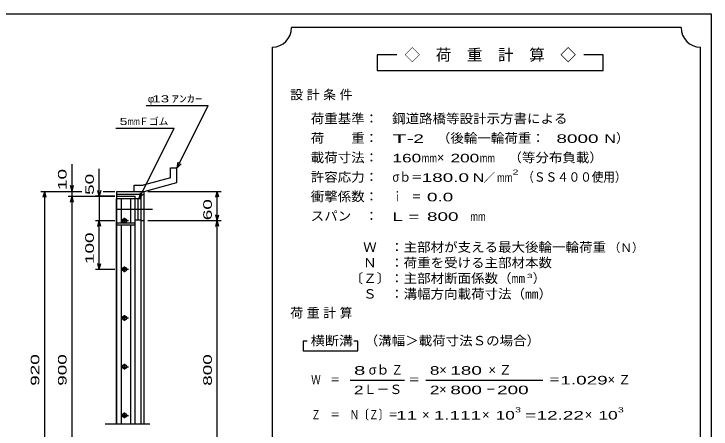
# Model space of a CAD drawing. Units: millimetres, scale not verified. Extents: x -1456 to 1385, y -1026 to 843.
# Drawn here: x -47 to 1385, y -10 to 843 of the extents above; entities that cross this region are included whole.
import ezdxf
from ezdxf.enums import TextEntityAlignment as Align

# ---------------------------------------------------------------- set-up
doc = ezdxf.new("R2010")
doc.units = ezdxf.units.MM
doc.header["$LTSCALE"] = 8
doc.linetypes.add('CHAIN', pattern=[18.5, 12, -1.5, 3.5, -1.5])
for name, color, linetype, lineweight in [('0_2', 150, 'Continuous', 25), ('16', 3, 'Continuous', 25), ('19', 6, 'Continuous', 25), ('22', 4, 'Continuous', 25), ('24', 2, 'Continuous', 25)]:
    doc.layers.add(name, color=color, linetype=linetype, lineweight=lineweight)
doc.styles.add('ベクトル', font='')
doc.styles.get('ベクトル').set_extended_font_data('ベクトル')

msp = doc.modelspace()

# ---------------------------------------------------------------- linework, layer by layer
at = {"layer": '0_2'}
for p, q in [((-1383.2, 842.8), (1384.8, 842.8)), ((1384.8, 842.8), (1384.8, -917.2))]:
    msp.add_line(p, q, dxfattribs=at)
at = {"layer": '16'}
for p, q in [((163.3, 1.5), (163.3, 464)), ((163.3, 464), (164, 464)), ((164, 468.5), (202, 468.5)), ((164, 464), (164, 468.5)), ((164, 464), (202, 464)), ((164, 1.5), (164, 464)), ((164, 464), (202, 464)), ((173.5, 414), (173.5, 464)), ((192.5, 414), (192.5, 464)), ((202, 464), (202, 468.5)), ((202, 1.5), (202, 464)), ((202, 464), (208, 464)), ((208, 420), (208, 464)), ((208, 464), (214, 464)), ((214, 420), (214, 464)), ((172, 418.5), (188, 418.5)), ((178, 421.5), (182, 421.5)), ((178, 415.5), (182, 415.5)), ((180, 414), (180, 424.5)), ((202, 420), (208, 420)), ((208, 420), (214, 420)), ((164, 409.5), (164, 414)), ((164, 414), (202, 414)), ((164, 409.5), (202, 409.5)), ((173.5, 1.5), (173.5, 409.5)), ((192.5, 1.5), (192.5, 409.5)), ((202, 409.5), (202, 414)), ((172, 318.5), (188, 318.5)), ((178, 321.5), (182, 321.5)), ((178, 315.5), (182, 315.5)), ((180, 312.5), (180, 324.5)), ((172, 218.5), (188, 218.5)), ((178, 221.5), (182, 221.5)), ((178, 215.5), (182, 215.5)), ((180, 212.5), (180, 224.5)), ((172, 118.5), (188, 118.5)), ((178, 121.5), (182, 121.5)), ((178, 115.5), (182, 115.5)), ((180, 112.5), (180, 124.5)), ((172, 18.5), (188, 18.5)), ((178, 21.5), (182, 21.5)), ((178, 15.5), (182, 15.5)), ((180, 12.5), (180, 24.5)), ((140, 1.5), (232, 1.5))]:
    msp.add_line(p, q, dxfattribs=at)
at = {"layer": '16', "linetype": 'CHAIN'}
msp.add_line((162.4, 442), (237.4, 442), dxfattribs=at)
at = {"layer": '16'}
for centre, radius, start, end in [((178, 418.5), 3, 90, 270), ((180, 418.5), 4, 46.6, 133.4), ((180, 418.5), 4, 226.6, 313.4), ((182, 418.5), 3, 270, 90), ((178, 318.5), 3, 90, 270), ((180, 318.5), 4, 46.6, 133.4), ((180, 318.5), 4, 226.6, 313.4), ((182, 318.5), 3, 270, 90), ((178, 218.5), 3, 90, 270), ((180, 218.5), 4, 46.6, 133.4), ((180, 218.5), 4, 226.6, 313.4), ((182, 218.5), 3, 270, 90), ((178, 118.5), 3, 90, 270), ((180, 118.5), 4, 46.6, 133.4), ((180, 118.5), 4, 226.6, 313.4), ((182, 118.5), 3, 270, 90), ((178, 18.5), 3, 90, 270), ((180, 18.5), 4, 46.6, 133.4), ((180, 18.5), 4, 226.6, 313.4), ((182, 18.5), 3, 270, 90)]:
    msp.add_arc(centre, radius, start, end, dxfattribs=at)
at = {"layer": '19'}
for p, q in [((274.6, 526.6), (287.6, 526.6)), ((274.6, 506.6), (274.6, 526.6)), ((287.6, 496.6), (287.6, 526.6)), ((274.6, 506.6), (218.3, 491.5)), ((200, 491.5), (218.3, 491.5)), ((200, 478.5), (200, 491.5)), ((220, 478.5), (287.6, 496.6)), ((164, 468.5), (164, 478.5)), ((164, 478.5), (220, 478.5)), ((200, 478.5), (220, 478.5)), ((220, 1.5), (220, 478.5)), ((164, 472.5), (214, 472.5)), ((214, 1.5), (214, 472.5)), ((214, 418.5), (220, 418.5))]:
    msp.add_line(p, q, dxfattribs=at)
at = {"layer": '22'}
for p, q in [((224, 654.5), (352, 654.5)), ((288, 526.5), (352, 654.5)), ((162, 608), (282, 608)), ((210, 464), (282, 608)), ((72, 478.5), (72, 534.5)), ((288, 526.5), (290.4, 538.2)), ((288, 526.5), (296, 535.3)), ((128, 468.5), (128, 524.5)), ((72, 478.5), (68.8, 490.5)), ((72, 478.5), (75.2, 490.5)), ((8, 478.5), (92, 478.5)), ((12.8, 466.5), (16, 478.5)), ((19.2, 466.5), (16, 478.5)), ((16, -241.5), (16, 478.5)), ((64, 478.5), (92, 478.5)), ((72, 468.5), (72, 478.5)), ((128, 468.5), (124.8, 480.5)), ((131.2, 480.5), (128, 468.5)), ((136, 478.5), (160, 478.5)), ((136, 478.5), (160, 478.5)), ((210, 464), (212.4, 475.7)), ((210, 464), (218, 472.8)), ((228, 478.5), (378.4, 478.5)), ((367.2, 466.5), (370.4, 478.5)), ((373.6, 466.5), (370.4, 478.5)), ((370.4, 418.5), (370.4, 478.5)), ((64, 468.5), (160, 468.5)), ((68.8, 456.5), (72, 468.5)), ((75.2, 456.5), (72, 468.5)), ((72, -231.5), (72, 468.5)), ((160, 468.5), (120, 468.5)), ((128, 468.5), (128, 418.5)), ((370.4, 418.5), (367.2, 430.5)), ((370.4, 418.5), (373.6, 430.5)), ((120, 418.5), (160, 418.5)), ((124.8, 406.5), (128, 418.5)), ((131.2, 406.5), (128, 418.5)), ((128, 318.5), (128, 418.5)), ((228, 418.5), (378.4, 418.5)), ((367.2, 406.5), (370.4, 418.5)), ((373.6, 406.5), (370.4, 418.5)), ((370.4, -181.5), (370.4, 418.5)), ((128, 318.5), (124.8, 330.5)), ((128, 318.5), (131.2, 330.5)), ((120, 318.5), (160, 318.5))]:
    msp.add_line(p, q, dxfattribs=at)
at = {"layer": '24', "color": 4}
for p, q in [((1323.2, 814.8), (523.2, 814.8)), ((483.2, 774.8), (483.2, -465.2)), ((1363.2, -465.2), (1363.2, 774.8)), ((739.2, 758.8), (699.2, 758.8)), ((699.2, 758.8), (699.2, 726.8)), ((1163.2, 758.8), (1123.2, 758.8)), ((1163.2, 726.8), (1163.2, 758.8)), ((699.2, 726.8), (1163.2, 726.8)), ((555.2, 170.8), (547.2, 170.8)), ((547.2, 170.8), (547.2, 150.8)), ((659.2, 170.8), (651.2, 170.8)), ((659.2, 150.8), (659.2, 170.8)), ((547.2, 150.8), (659.2, 150.8)), ((643.2, 90.8), (755.2, 90.8)), ((799.2, 90.8), (1039.2, 90.8))]:
    msp.add_line(p, q, dxfattribs=at)
for centre, start, end in [((483.2, 814.8), 270, 0), ((1363.2, 814.8), 180, 270)]:
    msp.add_arc(centre, 40, start, end, dxfattribs=at)

# ---------------------------------------------------------------- texts
at = {"layer": '22', "color": 2, "style": 'ベクトル'}
for s, height, width, p in [(' 13 ', 14.66, 1.6, (228, 668.5)), ('ｱﾝｶｰ', 14.66, 1.6, (276, 668.5)), ('5', 14.7, 1.45, (170, 622)), ('mm', 14.66, 0.75, (186, 622))]:
    msp.add_text(s, height=height, dxfattribs=dict(at, width=width)).set_placement(p, align=Align.MIDDLE_LEFT)
for s, height, p in [('φ', 14.7, (228, 668.5)), ('Ｆゴム', 14.66, (210, 622))]:
    msp.add_text(s, height=height, dxfattribs=at).set_placement(p, align=Align.MIDDLE_LEFT)
at = {"layer": '22', "color": 2, "style": 'ベクトル', "width": 1.65}
for s, p in [(' 10 ', (52, 470.5)), (' 50 ', (108, 460.5)), (' 60 ', (350.4, 408.5)), (' 100 ', (108, 318.5)), (' 920 ', (-4, 68.5)), (' 900 ', (52, 68.5)), (' 800 ', (350.4, 68.5))]:
    msp.add_text(s, height=17.6, rotation=90, dxfattribs=at).set_placement(p, align=Align.MIDDLE_LEFT)
at = {"layer": '24', "style": 'ベクトル'}
for s, height, p in [('◇\u3000荷\u3000重\u3000計\u3000算\u3000◇', 23.46, (755.2, 758.8)), ('）', 19.4, (1189.6, 588)), ('×', 19.4, (821.6, 548)), ('／', 17.6, (917.2, 506.8)), ('（Ｎ）', 17.6, (1174.4, 362.8)), ('）', 19.4, (1018.4, 300)), ('σｂ', 19.35, (681.6, 112)), ('×', 19.4, (826.4, 112)), ('Ｌ－Ｓ', 19.35, (671.2, 72)), ('×', 19.4, (826.4, 72)), ('×', 19.4, (791.2, 20)), ('×', 19.4, (914.4, 20)), ('×', 19.4, (1125.6, 20))]:
    msp.add_text(s, height=height, dxfattribs=at).set_placement(p, align=Align.MIDDLE_LEFT)
for s, height, width, p in [('荷重基準：\u3000', 19.35, 1.05, (562.4, 628)), ('鋼道路橋等設計示方書による', 19.35, 1.05, (729.6, 628)), ('荷\u3000\u3000重：\u3000', 19.35, 1.05, (562.4, 588)), ('T-', 17.6, 2, (730.4, 586.8)), (' 2 ', 17.6, 1.65, (762.4, 586.8)), ('（後輪一輪荷重：', 19.35, 1.05, (821.6, 588)), ('  8000', 17.6, 1.65, (1045.6, 586.8)), ('N', 17.6, 1.4, (1165.6, 586.8)), ('載荷寸法：\u3000', 19.35, 1.05, (562.4, 548)), ('\u3000（等分布負載）', 19.35, 1.05, (940.8, 548)), ('160', 17.6, 1.5, (730.4, 546.8)), ('mm', 17.6, 0.8, (790.4, 546.8)), ('200', 17.6, 1.5, (849.6, 546.8)), ('mm', 17.6, 0.8, (909.6, 546.8)), ('許容応力：\u3000', 19.35, 1.05, (562.4, 508)), ('σｂ＝', 19.35, 0.9, (730.4, 508)), ('180.0', 17.6, 1.65, (790.4, 506.8)), ('N', 17.6, 1.4, (895.2, 506.8)), ('2', 10.6, 1.5, (977.2, 518)), ('（ＳＳ４００使用）', 19.35, 0.9, (997.2, 508)), ('mm', 17.6, 0.8, (945.2, 506.8)), ('衝撃係数：\u3000', 19.35, 1.05, (562.4, 468)), ('ｉ\u3000＝', 19.35, 0.75, (730.4, 468)), (' 0.0', 17.6, 1.65, (790.4, 466.8)), ('スパン\u3000：\u3000', 19.35, 1.05, (562.4, 428)), ('L =', 17.6, 1.65, (730.4, 426.8)), (' 800 ', 17.6, 1.65, (790.4, 426.8)), ('mm', 17.6, 0.8, (890.4, 426.8)), ('\u3000Ｗ\u3000：主部材が支える最大後輪一輪荷重', 19.35, 1.05, (642.4, 364)), ('\u3000Ｎ\u3000：荷重を受ける主部材本数', 19.35, 1.05, (642.4, 332)), ('〔Ｚ〕：主部材断面係数（㎜', 19.35, 1.05, (642.4, 300)), ('3', 8.8, 1.8, (1006.4, 304.8)), ('\u3000Ｓ\u3000：溝幅方向載荷寸法（㎜）', 19.35, 1.05, (642.4, 268)), ('横断溝', 19.35, 1.1, (562.4, 172)), ('\u3000（溝幅＞載荷寸法Ｓの場合）', 19.35, 1.05, (645.6, 172)), ('8', 17.6, 1.8, (651.2, 110.8)), ('Ｚ', 19.4, 0.9, (728, 112)), ('8', 17.6, 1.5, (807.2, 110.8)), (' 180 ', 17.6, 1.65, (838.4, 110.8)), ('Ｗ\u3000＝', 19.35, 0.75, (563.2, 92)), ('＝', 19.4, 0.9, (763.2, 92)), ('＝', 19.4, 0.9, (1051.2, 92)), ('1.029', 17.6, 1.65, (1075.2, 90.8)), ('2', 17.6, 1.5, (651.2, 70.8)), ('2', 17.6, 1.5, (807.2, 70.8)), (' 800 ', 17.6, 1.65, (838.4, 70.8)), ('－', 19.4, 0.75, (922.4, 72)), (' 200 ', 17.6, 1.65, (934.4, 70.8)), ('Ｚ\u3000＝\u3000Ｎ〔Ｚ〕＝', 19.35, 0.75, (563.2, 20)), ('3', 10.6, 1.5, (982.4, 30)), ('3', 10.6, 1.5, (1193.6, 30)), (' 11 ', 17.6, 1.65, (727.2, 18.8)), ('1.111', 17.6, 1.65, (815.2, 18.8)), ('10', 17.6, 1.5, (942.4, 18.8)), ('=', 17.6, 1.7, (1002.4, 18.8)), ('12.22', 17.6, 1.65, (1026.4, 18.8)), ('10', 17.6, 1.5, (1153.6, 18.8))]:
    msp.add_text(s, height=height, dxfattribs=dict(at, width=width)).set_placement(p, align=Align.MIDDLE_LEFT)
at = {"layer": '24', "char_height": 19.35, "attachment_point": 4, "style": 'ベクトル'}
for s, insert in [('\\T1.28;設計条件', (520.4, 676)), ('\\T1.28;荷重計算', (520.4, 228)), ('\\T1.42;×Ｚ', (927.6, 112)), ('\\T1.42;×Ｚ', (1172.4, 92))]:
    msp.add_mtext(s, dxfattribs=dict(at, insert=insert))

doc.saveas('drawing.dxf')
